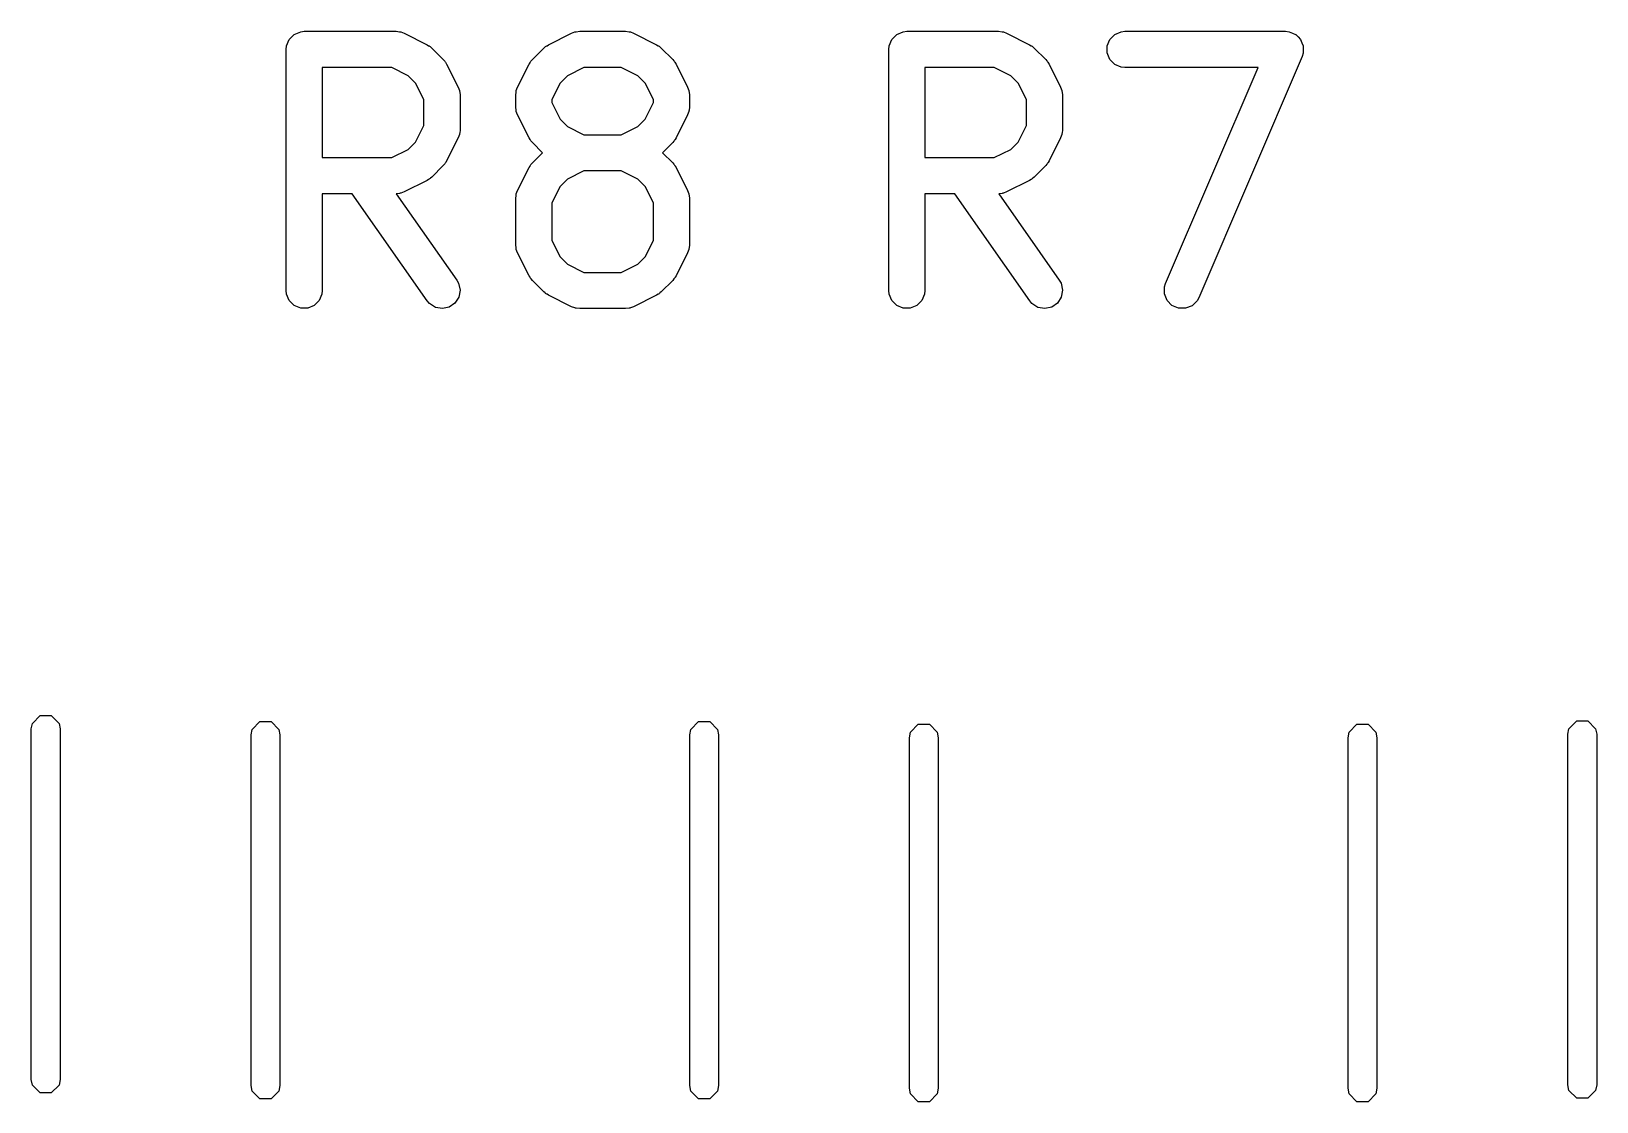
# Model space of a CAD drawing. Header units: millimetres. Extents: x 113.4 to 170.4, y -113 to -74.5.
# Drawn here: x 149.53 to 156.02, y -99.82 to -95.38 of the extents above; entities that cross this region are included whole.
import ezdxf

# ---------------------------------------------------------------- set-up
doc = ezdxf.new("R2010")
doc.units = ezdxf.units.MM
doc.layers.add('F.Silkscreen', color=41, linetype='CONTINUOUS', true_color=0xf2eda1)

msp = doc.modelspace()

# ---------------------------------------------------------------- linework, layer by layer
at = {"layer": 'F.Silkscreen', "linetype": 'CONTINUOUS'}
for p, q in [((150.599545, -95.413151), (150.620237, -95.392459)), ((150.620237, -95.392459), (150.647273, -95.38126)), ((150.647273, -95.38126), (150.661905, -95.379819)), ((150.661905, -95.379819), (151.042857, -95.379819)), ((151.042857, -95.379819), (151.057489, -95.38126)), ((151.057489, -95.38126), (151.059978, -95.382291)), ((151.059978, -95.382291), (151.062666, -95.382482)), ((151.062666, -95.382482), (151.076398, -95.387737)), ((151.076398, -95.387737), (151.171636, -95.435356)), ((151.675983, -95.435356), (151.771221, -95.387737)), ((151.771221, -95.387737), (151.784952, -95.382482)), ((151.784952, -95.382482), (151.787641, -95.38229)), ((151.787641, -95.38229), (151.79013, -95.38126)), ((151.79013, -95.38126), (151.804762, -95.379819)), ((151.804762, -95.379819), (151.995238, -95.379819)), ((151.995238, -95.379819), (152.00987, -95.38126)), ((152.00987, -95.38126), (152.012359, -95.382291)), ((152.012359, -95.382291), (152.015047, -95.382482)), ((152.015047, -95.382482), (152.028779, -95.387737)), ((152.028779, -95.387737), (152.124017, -95.435356)), ((153.099545, -95.413151), (153.120237, -95.392459)), ((153.120237, -95.392459), (153.147273, -95.38126)), ((153.147273, -95.38126), (153.161905, -95.379819)), ((153.161905, -95.379819), (153.542857, -95.379819)), ((153.542857, -95.379819), (153.557489, -95.38126)), ((153.557489, -95.38126), (153.559978, -95.382291)), ((153.559978, -95.382291), (153.562666, -95.382482)), ((153.562666, -95.382482), (153.576398, -95.387737)), ((153.576398, -95.387737), (153.671636, -95.435356)), ((154.004307, -95.413151), (154.024999, -95.392459)), ((154.024999, -95.392459), (154.052035, -95.38126)), ((154.052035, -95.38126), (154.066667, -95.379819)), ((154.066667, -95.379819), (154.733333, -95.379819)), ((154.733333, -95.379819), (154.747965, -95.38126)), ((154.747965, -95.38126), (154.748395, -95.381438)), ((154.748395, -95.381438), (154.74886, -95.381444)), ((154.74886, -95.381444), (154.761866, -95.387018)), ((154.761866, -95.387018), (154.775001, -95.392459)), ((154.775001, -95.392459), (154.77533, -95.392788)), ((154.77533, -95.392788), (154.775758, -95.392972)), ((154.775758, -95.392972), (154.785653, -95.403111)), ((154.785653, -95.403111), (154.795693, -95.413151)), ((150.586905, -95.454819), (150.588346, -95.440187)), ((150.586905, -96.454819), (150.586905, -95.454819)), ((150.588346, -95.440187), (150.599545, -95.413151)), ((151.171636, -95.435356), (151.177935, -95.43932)), ((151.177935, -95.43932), (151.179763, -95.440078)), ((151.179763, -95.440078), (151.181819, -95.441766)), ((151.181819, -95.441766), (151.184079, -95.443188)), ((151.184079, -95.443188), (151.185378, -95.444686)), ((151.185378, -95.444686), (151.191128, -95.449405)), ((151.191128, -95.449405), (151.238747, -95.497024)), ((151.608872, -95.497024), (151.656491, -95.449405)), ((151.656491, -95.449405), (151.66224, -95.444686)), ((151.66224, -95.444686), (151.66354, -95.443188)), ((151.66354, -95.443188), (151.665799, -95.441766)), ((151.665799, -95.441766), (151.667856, -95.440078)), ((151.667856, -95.440078), (151.669683, -95.43932)), ((151.669683, -95.43932), (151.675983, -95.435356)), ((152.124017, -95.435356), (152.130316, -95.43932)), ((152.130316, -95.43932), (152.132144, -95.440078)), ((152.132144, -95.440078), (152.1342, -95.441766)), ((152.1342, -95.441766), (152.13646, -95.443188)), ((152.13646, -95.443188), (152.137759, -95.444686)), ((152.137759, -95.444686), (152.143509, -95.449405)), ((152.143509, -95.449405), (152.191128, -95.497024)), ((153.086905, -95.454819), (153.088346, -95.440187)), ((153.086905, -96.454819), (153.086905, -95.454819)), ((153.088346, -95.440187), (153.099545, -95.413151)), ((153.671636, -95.435356), (153.677935, -95.43932)), ((153.677935, -95.43932), (153.679763, -95.440078)), ((153.679763, -95.440078), (153.681819, -95.441766)), ((153.681819, -95.441766), (153.684079, -95.443188)), ((153.684079, -95.443188), (153.685378, -95.444686)), ((153.685378, -95.444686), (153.691128, -95.449405)), ((153.691128, -95.449405), (153.738747, -95.497024)), ((153.993108, -95.440187), (154.004307, -95.413151)), ((153.993108, -95.469451), (153.993108, -95.440187)), ((154.004307, -95.496487), (153.993108, -95.469451)), ((154.795693, -95.413151), (154.795871, -95.413581)), ((154.795871, -95.413581), (154.796197, -95.413915)), ((154.796197, -95.413915), (154.80147, -95.427097)), ((154.80147, -95.427097), (154.806892, -95.440187)), ((154.806708, -95.470347), (154.802269, -95.484363)), ((154.806713, -95.469881), (154.806708, -95.470347)), ((154.806892, -95.469451), (154.806713, -95.469881)), ((154.806892, -95.440187), (154.806892, -95.440652)), ((154.806892, -95.440652), (154.807065, -95.441085)), ((154.807065, -95.441085), (154.806892, -95.455265)), ((154.806892, -95.455265), (154.806892, -95.469451)), ((151.025152, -95.529819), (150.736905, -95.529819)), ((150.736905, -95.529819), (150.736905, -95.903628)), ((151.093668, -95.564077), (151.025152, -95.529819)), ((151.238747, -95.497024), (151.243465, -95.502773)), ((151.243465, -95.502773), (151.244964, -95.504073)), ((151.244964, -95.504073), (151.246385, -95.506332)), ((151.246385, -95.506332), (151.248074, -95.508389)), ((151.248074, -95.508389), (151.248831, -95.510216)), ((151.248831, -95.510216), (151.252796, -95.516516)), ((151.252796, -95.516516), (151.300415, -95.611754)), ((151.547204, -95.611754), (151.594823, -95.516516)), ((151.594823, -95.516516), (151.598787, -95.510216)), ((151.598787, -95.510216), (151.599545, -95.508389)), ((151.599545, -95.508389), (151.601233, -95.506332)), ((151.601233, -95.506332), (151.602655, -95.504073)), ((151.602655, -95.504073), (151.604153, -95.502773)), ((151.604153, -95.502773), (151.608872, -95.497024)), ((151.822467, -95.529819), (151.753951, -95.564077)), ((151.977533, -95.529819), (151.822467, -95.529819)), ((152.046049, -95.564077), (151.977533, -95.529819)), ((152.191128, -95.497024), (152.195846, -95.502773)), ((152.195846, -95.502773), (152.197345, -95.504073)), ((152.197345, -95.504073), (152.198766, -95.506332)), ((152.198766, -95.506332), (152.200455, -95.508389)), ((152.200455, -95.508389), (152.201212, -95.510216)), ((152.201212, -95.510216), (152.205177, -95.516516)), ((152.205177, -95.516516), (152.252796, -95.611754)), ((153.525152, -95.529819), (153.236905, -95.529819)), ((153.236905, -95.529819), (153.236905, -95.903628)), ((153.593668, -95.564077), (153.525152, -95.529819)), ((153.738747, -95.497024), (153.743465, -95.502773)), ((153.743465, -95.502773), (153.744964, -95.504073)), ((153.744964, -95.504073), (153.746385, -95.506332)), ((153.746385, -95.506332), (153.748074, -95.508389)), ((153.748074, -95.508389), (153.748831, -95.510216)), ((153.748831, -95.510216), (153.752796, -95.516516)), ((153.752796, -95.516516), (153.800415, -95.611754)), ((154.024999, -95.517179), (154.004307, -95.496487)), ((154.052035, -95.528378), (154.024999, -95.517179)), ((154.066667, -95.529819), (154.052035, -95.528378)), ((154.619592, -95.529819), (154.066667, -95.529819)), ((154.235826, -96.425275), (154.619592, -95.529819)), ((154.802269, -95.484363), (154.373698, -96.484363)), ((151.124075, -95.594484), (151.093668, -95.564077)), ((151.158333, -95.663), (151.124075, -95.594484)), ((151.723544, -95.594484), (151.689286, -95.663)), ((151.753951, -95.564077), (151.723544, -95.594484)), ((152.076456, -95.594484), (152.046049, -95.564077)), ((152.110714, -95.663), (152.076456, -95.594484)), ((153.624075, -95.594484), (153.593668, -95.564077)), ((153.658333, -95.663), (153.624075, -95.594484)), ((151.158333, -95.770447), (151.158333, -95.663)), ((151.300415, -95.611754), (151.30567, -95.625485)), ((151.30567, -95.625485), (151.305861, -95.628174)), ((151.305861, -95.628174), (151.306892, -95.630663)), ((151.306892, -95.630663), (151.308333, -95.645295)), ((151.308333, -95.645295), (151.308333, -95.788152)), ((151.539286, -95.645295), (151.540727, -95.630663)), ((151.539286, -95.692914), (151.539286, -95.645295)), ((151.540727, -95.630663), (151.541758, -95.628173)), ((151.541758, -95.628173), (151.541949, -95.625486)), ((151.541949, -95.625486), (151.547204, -95.611754)), ((151.689286, -95.663), (151.689286, -95.675209)), ((152.110714, -95.675209), (152.110714, -95.663)), ((152.252796, -95.611754), (152.258051, -95.625485)), ((152.258051, -95.625485), (152.258242, -95.628174)), ((152.258242, -95.628174), (152.259273, -95.630663)), ((152.259273, -95.630663), (152.260714, -95.645295)), ((152.260714, -95.645295), (152.260714, -95.692914)), ((153.658333, -95.770447), (153.658333, -95.663)), ((153.800415, -95.611754), (153.80567, -95.625485)), ((153.80567, -95.625485), (153.805861, -95.628174)), ((153.805861, -95.628174), (153.806892, -95.630663)), ((153.806892, -95.630663), (153.808333, -95.645295)), ((153.808333, -95.645295), (153.808333, -95.788152)), ((151.540727, -95.707546), (151.539286, -95.692914)), ((151.541758, -95.710035), (151.540727, -95.707546)), ((151.541949, -95.712723), (151.541758, -95.710035)), ((151.547204, -95.726455), (151.541949, -95.712723)), ((151.594823, -95.821693), (151.547204, -95.726455)), ((151.689286, -95.675209), (151.723544, -95.743725)), ((152.076456, -95.743725), (152.110714, -95.675209)), ((152.252796, -95.726455), (152.205177, -95.821693)), ((152.258051, -95.712724), (152.252796, -95.726455)), ((152.258242, -95.710034), (152.258051, -95.712724)), ((152.259273, -95.707546), (152.258242, -95.710034)), ((152.260714, -95.692914), (152.259273, -95.707546)), ((151.124075, -95.838963), (151.158333, -95.770447)), ((151.308333, -95.788152), (151.306892, -95.802784)), ((151.723544, -95.743725), (151.753951, -95.774132)), ((151.753951, -95.774132), (151.822467, -95.80839)), ((151.977533, -95.80839), (152.046049, -95.774132)), ((152.046049, -95.774132), (152.076456, -95.743725)), ((153.624075, -95.838963), (153.658333, -95.770447)), ((153.808333, -95.788152), (153.806892, -95.802784)), ((151.093668, -95.86937), (151.124075, -95.838963)), ((151.300415, -95.821693), (151.252796, -95.916931)), ((151.30567, -95.807962), (151.300415, -95.821693)), ((151.305861, -95.805272), (151.30567, -95.807962)), ((151.306892, -95.802784), (151.305861, -95.805272)), ((151.598787, -95.827992), (151.594823, -95.821693)), ((151.599545, -95.82982), (151.598787, -95.827992)), ((151.601233, -95.831876), (151.599545, -95.82982)), ((151.602655, -95.834136), (151.601233, -95.831876)), ((151.604153, -95.835435), (151.602655, -95.834136)), ((151.608872, -95.841185), (151.604153, -95.835435)), ((151.651077, -95.88339), (151.608872, -95.841185)), ((151.822467, -95.80839), (151.977533, -95.80839)), ((152.191128, -95.841185), (152.148923, -95.88339)), ((152.195846, -95.835435), (152.191128, -95.841185)), ((152.197345, -95.834136), (152.195846, -95.835435)), ((152.198766, -95.831876), (152.197345, -95.834136)), ((152.200455, -95.82982), (152.198766, -95.831876)), ((152.201212, -95.827992), (152.200455, -95.82982)), ((152.205177, -95.821693), (152.201212, -95.827992)), ((153.593668, -95.86937), (153.624075, -95.838963)), ((153.800415, -95.821693), (153.752796, -95.916931)), ((153.80567, -95.807962), (153.800415, -95.821693)), ((153.805861, -95.805272), (153.80567, -95.807962)), ((153.806892, -95.802784), (153.805861, -95.805272)), ((150.736905, -95.903628), (151.025152, -95.903628)), ((151.025152, -95.903628), (151.093668, -95.86937)), ((151.244964, -95.929374), (151.243465, -95.930673)), ((151.246385, -95.927114), (151.244964, -95.929374)), ((151.248074, -95.925058), (151.246385, -95.927114)), ((151.248831, -95.92323), (151.248074, -95.925058)), ((151.252796, -95.916931), (151.248831, -95.92323)), ((151.604153, -95.931344), (151.608872, -95.925595)), ((151.608872, -95.925595), (151.651077, -95.88339)), ((152.148923, -95.88339), (152.191128, -95.925595)), ((152.191128, -95.925595), (152.195846, -95.931344)), ((153.236905, -95.903628), (153.525152, -95.903628)), ((153.525152, -95.903628), (153.593668, -95.86937)), ((153.744964, -95.929374), (153.743465, -95.930673)), ((153.746385, -95.927114), (153.744964, -95.929374)), ((153.748074, -95.925058), (153.746385, -95.927114)), ((153.748831, -95.92323), (153.748074, -95.925058)), ((153.752796, -95.916931), (153.748831, -95.92323)), ((151.177935, -95.994126), (151.171636, -95.998091)), ((151.179763, -95.993369), (151.177935, -95.994126)), ((151.181819, -95.99168), (151.179763, -95.993369)), ((151.184079, -95.990259), (151.181819, -95.99168)), ((151.185378, -95.98876), (151.184079, -95.990259)), ((151.191128, -95.984042), (151.185378, -95.98876)), ((151.238747, -95.936423), (151.191128, -95.984042)), ((151.243465, -95.930673), (151.238747, -95.936423)), ((151.547204, -96.040325), (151.594823, -95.945087)), ((151.594823, -95.945087), (151.598787, -95.938787)), ((151.598787, -95.938787), (151.599545, -95.93696)), ((151.599545, -95.93696), (151.601233, -95.934903)), ((151.601233, -95.934903), (151.602655, -95.932644)), ((151.602655, -95.932644), (151.604153, -95.931344)), ((151.753951, -95.992648), (151.723544, -96.023055)), ((151.822467, -95.95839), (151.753951, -95.992648)), ((151.977533, -95.95839), (151.822467, -95.95839)), ((152.046049, -95.992648), (151.977533, -95.95839)), ((152.076456, -96.023055), (152.046049, -95.992648)), ((152.195846, -95.931344), (152.197345, -95.932644)), ((152.197345, -95.932644), (152.198766, -95.934903)), ((152.198766, -95.934903), (152.200455, -95.93696)), ((152.200455, -95.93696), (152.201212, -95.938787)), ((152.201212, -95.938787), (152.205177, -95.945087)), ((152.205177, -95.945087), (152.252796, -96.040325)), ((153.677935, -95.994126), (153.671636, -95.998091)), ((153.679763, -95.993369), (153.677935, -95.994126)), ((153.681819, -95.99168), (153.679763, -95.993369)), ((153.684079, -95.990259), (153.681819, -95.99168)), ((153.685378, -95.98876), (153.684079, -95.990259)), ((153.691128, -95.984042), (153.685378, -95.98876)), ((153.738747, -95.936423), (153.691128, -95.984042)), ((153.743465, -95.930673), (153.738747, -95.936423)), ((150.860951, -96.053628), (150.736905, -96.053628)), ((150.736905, -96.053628), (150.736905, -96.454819)), ((151.171891, -96.497829), (150.860951, -96.053628)), ((151.057489, -96.052187), (151.043972, -96.053518)), ((151.043972, -96.053518), (151.294776, -96.41181)), ((151.059978, -96.051155), (151.057489, -96.052187)), ((151.062666, -96.050965), (151.059978, -96.051155)), ((151.076398, -96.04571), (151.062666, -96.050965)), ((151.171636, -95.998091), (151.076398, -96.04571)), ((151.539286, -96.073866), (151.540727, -96.059234)), ((151.540727, -96.059234), (151.541758, -96.056744)), ((151.541758, -96.056744), (151.541949, -96.054057)), ((151.541949, -96.054057), (151.547204, -96.040325)), ((151.723544, -96.023055), (151.689286, -96.091571)), ((152.110714, -96.091571), (152.076456, -96.023055)), ((152.252796, -96.040325), (152.258051, -96.054056)), ((152.258051, -96.054056), (152.258242, -96.056745)), ((152.258242, -96.056745), (152.259273, -96.059234)), ((152.259273, -96.059234), (152.260714, -96.073866)), ((153.360951, -96.053628), (153.236905, -96.053628)), ((153.236905, -96.053628), (153.236905, -96.454819)), ((153.671891, -96.497829), (153.360951, -96.053628)), ((153.557489, -96.052187), (153.543972, -96.053518)), ((153.543972, -96.053518), (153.794776, -96.41181)), ((153.559978, -96.051155), (153.557489, -96.052187)), ((153.562666, -96.050965), (153.559978, -96.051155)), ((153.576398, -96.04571), (153.562666, -96.050965)), ((153.671636, -95.998091), (153.576398, -96.04571)), ((151.539286, -96.264342), (151.539286, -96.073866)), ((151.689286, -96.091571), (151.689286, -96.246637)), ((152.110714, -96.246637), (152.110714, -96.091571)), ((152.260714, -96.073866), (152.260714, -96.264342)), ((151.689286, -96.246637), (151.723544, -96.315153)), ((152.076455, -96.315153), (152.110714, -96.246637)), ((151.540727, -96.278974), (151.539286, -96.264342)), ((151.541758, -96.281463), (151.540727, -96.278974)), ((151.541949, -96.284151), (151.541758, -96.281463)), ((151.547204, -96.297883), (151.541949, -96.284151)), ((151.594823, -96.393121), (151.547204, -96.297883)), ((151.723544, -96.315153), (151.753951, -96.345561)), ((152.046048, -96.345561), (152.076455, -96.315153)), ((152.252796, -96.297883), (152.205177, -96.393121)), ((152.258051, -96.284152), (152.252796, -96.297883)), ((152.258242, -96.281462), (152.258051, -96.284152)), ((152.259273, -96.278974), (152.258242, -96.281462)), ((152.260714, -96.264342), (152.259273, -96.278974)), ((151.753951, -96.345561), (151.822467, -96.379819)), ((151.822467, -96.379819), (151.977533, -96.379819)), ((151.977533, -96.379819), (152.046048, -96.345561)), ((151.294776, -96.41181), (151.301986, -96.424623)), ((151.301986, -96.424623), (151.308315, -96.453194)), ((151.598786, -96.399417), (151.594823, -96.393121)), ((151.599544, -96.401247), (151.598786, -96.399417)), ((151.601233, -96.403305), (151.599544, -96.401247)), ((151.602655, -96.405564), (151.601233, -96.403305)), ((151.604153, -96.406863), (151.602655, -96.405564)), ((151.608871, -96.412612), (151.604153, -96.406863)), ((151.65649, -96.460232), (151.608871, -96.412612)), ((152.191128, -96.412613), (152.14351, -96.460232)), ((152.195846, -96.406863), (152.191128, -96.412613)), ((152.197345, -96.405564), (152.195846, -96.406863)), ((152.198766, -96.403305), (152.197345, -96.405564)), ((152.200456, -96.401247), (152.198766, -96.403305)), ((152.201213, -96.399417), (152.200456, -96.401247)), ((152.205177, -96.393121), (152.201213, -96.399417)), ((153.794776, -96.41181), (153.801986, -96.424623)), ((153.801986, -96.424623), (153.808315, -96.453194)), ((154.23103, -96.468553), (154.231387, -96.439292)), ((154.231387, -96.439292), (154.235826, -96.425275)), ((150.588346, -96.469451), (150.586905, -96.454819)), ((150.599545, -96.496487), (150.588346, -96.469451)), ((150.620237, -96.517179), (150.599545, -96.496487)), ((150.724265, -96.496487), (150.703573, -96.517179)), ((150.735464, -96.469451), (150.724265, -96.496487)), ((150.736905, -96.454819), (150.735464, -96.469451)), ((151.181462, -96.508989), (151.171891, -96.497829)), ((151.206141, -96.524716), (151.181462, -96.508989)), ((151.287503, -96.50669), (151.263529, -96.523472)), ((151.30323, -96.482012), (151.287503, -96.50669)), ((151.308315, -96.453194), (151.30323, -96.482012)), ((151.662239, -96.46495), (151.65649, -96.460232)), ((151.66354, -96.46645), (151.662239, -96.46495)), ((151.665799, -96.467872), (151.66354, -96.46645)), ((151.667856, -96.46956), (151.665799, -96.467872)), ((151.669683, -96.470317), (151.667856, -96.46956)), ((151.675983, -96.474282), (151.669683, -96.470317)), ((151.771221, -96.521901), (151.675983, -96.474282)), ((152.124017, -96.474282), (152.028779, -96.521901)), ((152.130316, -96.470317), (152.124017, -96.474282)), ((152.132144, -96.46956), (152.130316, -96.470317)), ((152.1342, -96.467872), (152.132144, -96.46956)), ((152.13646, -96.46645), (152.1342, -96.467872)), ((152.13776, -96.46495), (152.13646, -96.46645)), ((152.14351, -96.460232), (152.13776, -96.46495)), ((153.088346, -96.469451), (153.086905, -96.454819)), ((153.099545, -96.496487), (153.088346, -96.469451)), ((153.120237, -96.517179), (153.099545, -96.496487)), ((153.224265, -96.496487), (153.203573, -96.517179)), ((153.235464, -96.469451), (153.224265, -96.496487)), ((153.236905, -96.454819), (153.235464, -96.469451)), ((153.681462, -96.508989), (153.671891, -96.497829)), ((153.706141, -96.524716), (153.681462, -96.508989)), ((153.787503, -96.50669), (153.763529, -96.523472)), ((153.80323, -96.482012), (153.787503, -96.50669)), ((153.808315, -96.453194), (153.80323, -96.482012)), ((154.241898, -96.495723), (154.23103, -96.468553)), ((154.262337, -96.516667), (154.241898, -96.495723)), ((154.36661, -96.497244), (154.345666, -96.517683)), ((154.373698, -96.484363), (154.36661, -96.497244)), ((150.647273, -96.528378), (150.620237, -96.517179)), ((150.676537, -96.528378), (150.647273, -96.528378)), ((150.703573, -96.517179), (150.676537, -96.528378)), ((151.234958, -96.529802), (151.206141, -96.524716)), ((151.263529, -96.523472), (151.234958, -96.529802)), ((151.784952, -96.527156), (151.771221, -96.521901)), ((151.787641, -96.527347), (151.784952, -96.527156)), ((151.79013, -96.528378), (151.787641, -96.527347)), ((151.804762, -96.529819), (151.79013, -96.528378)), ((151.995238, -96.529819), (151.804762, -96.529819)), ((152.00987, -96.528378), (151.995238, -96.529819)), ((152.012359, -96.527346), (152.00987, -96.528378)), ((152.015047, -96.527156), (152.012359, -96.527346)), ((152.028779, -96.521901), (152.015047, -96.527156)), ((153.147273, -96.528378), (153.120237, -96.517179)), ((153.176537, -96.528378), (153.147273, -96.528378)), ((153.203573, -96.517179), (153.176537, -96.528378)), ((153.734958, -96.529802), (153.706141, -96.524716)), ((153.763529, -96.523472), (153.734958, -96.529802)), ((154.289235, -96.528194), (154.262337, -96.516667)), ((154.318496, -96.528551), (154.289235, -96.528194)), ((154.345666, -96.517683), (154.318496, -96.528551)), ((149.529579, -98.272936), (149.534146, -98.249975)), ((149.534146, -98.249975), (149.566618, -98.217503)), ((149.566618, -98.217503), (149.61254, -98.217503)), ((149.61254, -98.217503), (149.645012, -98.249975)), ((149.645012, -98.249975), (149.649579, -98.272936)), ((150.445778, -98.274975), (150.47825, -98.242503)), ((150.47825, -98.242503), (150.524172, -98.242503)), ((150.524172, -98.242503), (150.556644, -98.274975)), ((152.265778, -98.274975), (152.29825, -98.242503)), ((152.29825, -98.242503), (152.344172, -98.242503)), ((152.344172, -98.242503), (152.376644, -98.274975)), ((153.177409, -98.286086), (153.209881, -98.253614)), ((153.209881, -98.253614), (153.255803, -98.253614)), ((153.255803, -98.253614), (153.288275, -98.286086)), ((154.997409, -98.286086), (155.029881, -98.253614)), ((155.029881, -98.253614), (155.075803, -98.253614)), ((155.075803, -98.253614), (155.108275, -98.286086)), ((155.909041, -98.272197), (155.941513, -98.239725)), ((155.941513, -98.239725), (155.987435, -98.239725)), ((155.987435, -98.239725), (156.019907, -98.272197)), ((149.529579, -99.727064), (149.529579, -98.272936)), ((149.649579, -98.272936), (149.649579, -99.727064)), ((150.441211, -98.297936), (150.445778, -98.274975)), ((150.441211, -99.752064), (150.441211, -98.297936)), ((150.556644, -98.274975), (150.561211, -98.297936)), ((150.561211, -98.297936), (150.561211, -99.752064)), ((152.261211, -98.297936), (152.265778, -98.274975)), ((152.261211, -99.752064), (152.261211, -98.297936)), ((152.376644, -98.274975), (152.381211, -98.297936)), ((152.381211, -98.297936), (152.381211, -99.752064)), ((153.172842, -98.309047), (153.177409, -98.286086)), ((153.172842, -99.763175), (153.172842, -98.309047)), ((153.288275, -98.286086), (153.292842, -98.309047)), ((153.292842, -98.309047), (153.292842, -99.763175)), ((154.992842, -98.309047), (154.997409, -98.286086)), ((154.992842, -99.763175), (154.992842, -98.309047)), ((155.108275, -98.286086), (155.112842, -98.309047)), ((155.112842, -98.309047), (155.112842, -99.763175)), ((155.904474, -98.295158), (155.909041, -98.272197)), ((155.904474, -99.749286), (155.904474, -98.295158)), ((156.019907, -98.272197), (156.024474, -98.295158)), ((156.024474, -98.295158), (156.024474, -99.749286)), ((149.534146, -99.750025), (149.529579, -99.727064)), ((149.566618, -99.782497), (149.534146, -99.750025)), ((149.645012, -99.750025), (149.61254, -99.782497)), ((149.649579, -99.727064), (149.645012, -99.750025)), ((150.445778, -99.775025), (150.441211, -99.752064)), ((150.561211, -99.752064), (150.556644, -99.775025)), ((152.265778, -99.775025), (152.261211, -99.752064)), ((152.381211, -99.752064), (152.376644, -99.775025)), ((155.909041, -99.772247), (155.904474, -99.749286)), ((156.024474, -99.749286), (156.019907, -99.772247)), ((149.61254, -99.782497), (149.566618, -99.782497)), ((150.47825, -99.807497), (150.445778, -99.775025)), ((150.524172, -99.807497), (150.47825, -99.807497)), ((150.556644, -99.775025), (150.524172, -99.807497)), ((152.29825, -99.807497), (152.265778, -99.775025)), ((152.344172, -99.807497), (152.29825, -99.807497)), ((152.376644, -99.775025), (152.344172, -99.807497)), ((153.177409, -99.786136), (153.172842, -99.763175)), ((153.209881, -99.818608), (153.177409, -99.786136)), ((153.255803, -99.818608), (153.209881, -99.818608)), ((153.288275, -99.786136), (153.255803, -99.818608)), ((153.292842, -99.763175), (153.288275, -99.786136)), ((154.997409, -99.786136), (154.992842, -99.763175)), ((155.029881, -99.818608), (154.997409, -99.786136)), ((155.075803, -99.818608), (155.029881, -99.818608)), ((155.108275, -99.786136), (155.075803, -99.818608)), ((155.112842, -99.763175), (155.108275, -99.786136)), ((155.941513, -99.804719), (155.909041, -99.772247)), ((155.987435, -99.804719), (155.941513, -99.804719)), ((156.019907, -99.772247), (155.987435, -99.804719))]:
    msp.add_line(p, q, dxfattribs=at)

doc.saveas('drawing.dxf')
